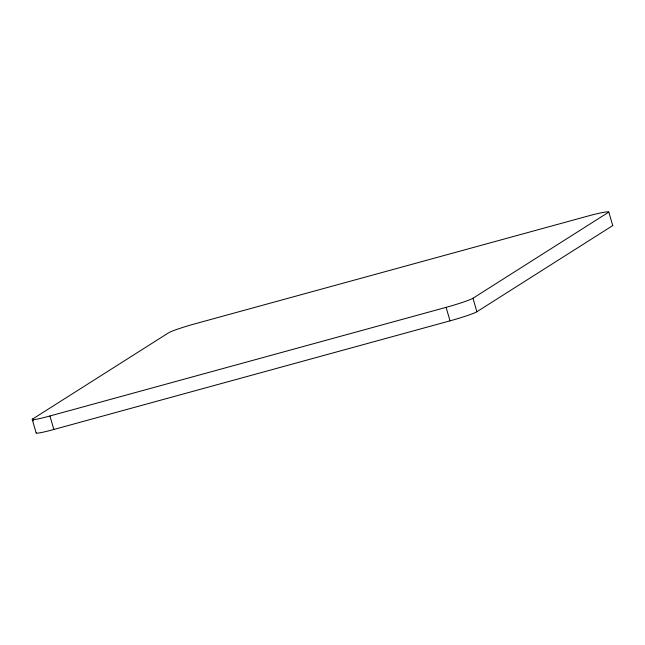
<?xml version="1.0" encoding="UTF-8"?>
<svg xmlns="http://www.w3.org/2000/svg" width="645" height="645" viewBox="0 0 645 645"><rect width="100%" height="100%" fill="white"/><g stroke="black" fill="none" stroke-linecap="round" stroke-linejoin="round"><path stroke-width="0.97" d="M33.322 420.871L32.758 418.944L168.611 332.788A23.478 1.637 -16.3 0 1 195.467 323.669L591.65 215.043A31.694 2.209 -16.3 0 1 608.807 212.084L612.75 225.573L476.897 311.737A23.478 1.637 -16.3 0 1 450.033 320.847L53.858 429.473A23.478 1.637 -16.3 0 1 36.257 432.787M32.758 418.944A23.478 1.637 -16.3 0 0 49.915 415.993L446.09 307.359A23.478 1.637 -16.3 0 0 472.954 298.248L608.807 212.084M472.954 298.248L476.897 311.737M446.09 307.359L450.033 320.847M49.915 415.993L53.858 429.473M32.25 419.54L36.193 433.021M612.573 225.411A31.694 2.209 -16.3 0 1 612.75 225.573"/></g></svg>
